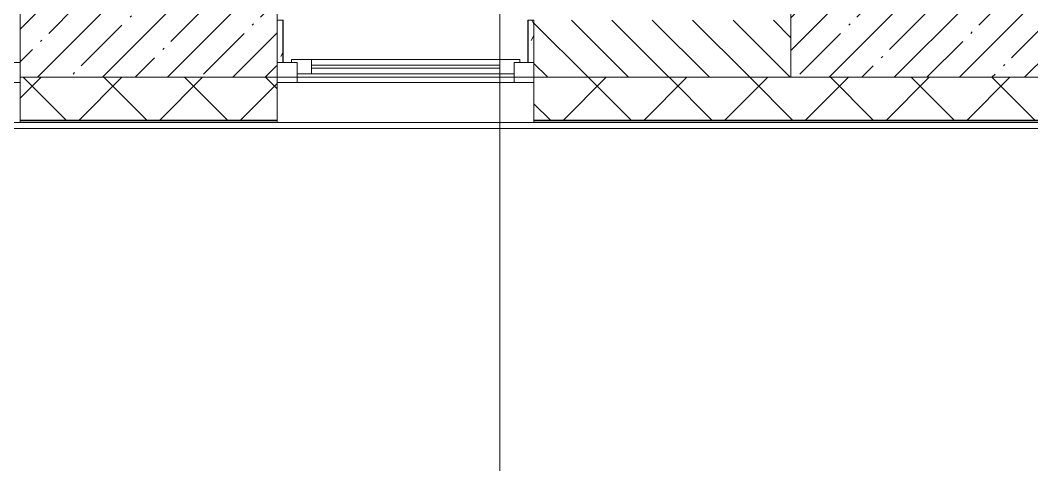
# Model space of a CAD drawing. Header units: millimetres. Extents: x -213911 to 415037, y -3642 to 107391.
# Drawn here: x 99095 to 102639, y 77728 to 79286 of the extents above; entities that cross this region are included whole.
import ezdxf

# ---------------------------------------------------------------- set-up
doc = ezdxf.new("R2010")
doc.units = ezdxf.units.MM
for name, color, linetype, lineweight in [('A-GLAZ', 7, 'Continuous', 9), ('A-GLAZ-1', 7, 'Continuous', 5), ('A-WALL', 7, 'Continuous', 5), ('I-WALL', 7, 'Continuous', 5), ('S-COLS', 7, 'Continuous', 9), ('S-COLS-1', 7, 'Continuous', 5), ('Оси', 7, 'Continuous', 9)]:
    doc.layers.add(name, color=color, linetype=linetype, lineweight=lineweight)
doc.layers.add('A-WALL-1', color=9, linetype='Continuous', lineweight=5, true_color=0x808080)
doc.layers.add('A-WALL-FNSH-1', color=9, linetype='Continuous', lineweight=5, true_color=0x808080)
pattern_1 = [(0, (0, 0), (243.84, 60.96), [20.117, -162.763, 20.117, -162.763, -975.36]), (0, (0, 0), (243.84, 60.96), [-365.76, 20.117, -345.643, 20.117, -162.763, -426.72]), (0, (0, 0), (243.84, 60.96), [-914.4, 20.117, -101.803, 20.117, -284.683]), (120, (91.44, 30.48), (-174.71291, 180.691634), [20.117, -162.763, 20.117, -162.763, -975.36]), (120, (91.44, 30.48), (-174.71291, 180.691634), [-365.76, 20.117, -345.643, 20.117, -162.763, -426.72]), (120, (91.44, 30.48), (-174.71291, 180.691634), [-914.4, 20.117, -101.803, 20.117, -284.683]), (240, (121.92, 152.4), (-69.12709, -241.651634), [20.117, -162.763, 20.117, -162.763, -975.36]), (240, (121.92, 152.4), (-69.12709, -241.651634), [-365.76, 20.117, -345.643, 20.117, -162.763, -426.72]), (240, (121.92, 152.4), (-69.12709, -241.651634), [-914.4, 20.117, -101.803, 20.117, -284.683])]

# ---------------------------------------------------------------- blocks, each defined once
blk = doc.blocks.new('120_Окно_СКБ_1Ст - 120_Окно_СКБ_1Ст 900х2500_h_ с форточкой-22876038-Объем проектирования 1 этажа')
at = {"layer": 'A-GLAZ'}
for p, q in [((-450, -127), (-450, -57)), ((-450, -57), (-380, -57)), ((-380, -57), (-380, -127)), ((380, -127), (380, -57)), ((380, -57), (450, -57)), ((450, -57), (450, -127)), ((380, -87), (-380, -87)), ((-380, -87), (-380, -127)), ((-330, -137), (-330, -87)), ((330, -137), (330, -87)), ((380, -127), (380, -87)), ((-380, -127), (-450, -127)), ((-380, -127), (-400, -127)), ((-400, -127), (-400, -137)), ((-400, -137), (400, -137)), ((400, -137), (-400, -137)), ((450, -127), (380, -127)), ((400, -127), (380, -127)), ((400, -137), (400, -127))]:
    blk.add_line(p, q, dxfattribs=at)
at = {"layer": 'A-GLAZ-1'}
for p, q in [((450, -57), (-450, -57)), ((-430, -127), (-400, -127)), ((-330, -107), (330, -107)), ((330, -117), (-330, -117)), ((400, -127), (430, -127))]:
    blk.add_line(p, q, dxfattribs=at)
blk = doc.blocks.new('BSC_Колонна _Прямоугольная - 250х900-23282983-Объем проектирования 1 этажа')
at = {"layer": 'S-COLS-1'}
h = blk.add_hatch(dxfattribs=at)
h.set_pattern_fill('FP_91', color=256, style=0, pattern_type=2)
h.set_pattern_definition([(45, (-99480, -25), (-114.04925, 114.04925), []), (45, (-99365.95, -25), (-114.04925, 114.04925), [201.613, -40.323, 6.706, -33.617])])
h.paths.add_polyline_path([(450, -125), (450, 125), (-450, 125), (-450, -125)])
for p, q in [((450, 125), (-450, 125)), ((-450, 125), (-450, -125)), ((450, -125), (450, 125)), ((-450, -125), (450, -125))]:
    blk.add_line(p, q, dxfattribs=at)
blk = doc.blocks.new('BSC_Колонна _Прямоугольная - 250х900-V84-Объем проектирования 1 этажа')
at = {"layer": 'S-COLS-1'}
h = blk.add_hatch(dxfattribs=at)
h.set_pattern_fill('FP_99', color=256, style=0, pattern_type=2)
h.set_pattern_definition([(45, (-102180, -25), (-114.04925, 114.04925), []), (45, (-102065.95, -25), (-114.04925, 114.04925), [201.613, -40.323, 6.706, -33.617])])
h.paths.add_polyline_path([(450, -125), (450, 125), (-450, 125), (-450, -125)])
for p, q in [((450, 125), (-450, 125)), ((-450, 125), (-450, -125)), ((450, -125), (450, 125)), ((-450, -125), (450, -125))]:
    blk.add_line(p, q, dxfattribs=at)
blk = doc.blocks.new('1floor')
at = {"layer": 'A-WALL'}
h = blk.add_hatch(dxfattribs=at)
h.set_pattern_fill('FP_2', color=256, style=0, pattern_type=2)
h.set_pattern_definition([(135, (0, 0), (-70.71068, -70.71068), [])])
h.paths.add_polyline_path([(110730, -100), (111630, -100), (111630, 100), (110730, 100), (110730, -55)])
h.paths.add_polyline_path([(119330, -100), (119330, 100), (118830, 100), (118830, -100)])
h.paths.add_polyline_path([(117030, -100), (117030, 100), (115980, 100), (115980, -100)])
h.paths.add_polyline_path([(113430, -100), (113680, -100), (113680, 100), (113430, 100), (113430, -7.3)])
h.paths.add_polyline_path([(91930, -100), (92730, -100), (92730, 100), (91930, 100), (91930, -68.4)])
h.paths.add_polyline_path([(94530, -100), (94780, -100), (94780, 100), (94530, 100), (94530, -7.3)])
h.paths.add_polyline_path([(97105, -100), (98105, -100), (98105, 100), (97105, 100), (97105, -7.3)])
h.paths.add_polyline_path([(123730, -100), (123730, 100), (123530, 100), (123530, -100)])
h.paths.add_polyline_path([(109655, -100), (109830, -100), (109830, 100), (109480, 100), (109480, -100), (109570, -100)])
h.paths.add_polyline_path([(121130, -100), (121230, -100), (121230, 100), (121130, 100), (121130, -11)])
h.paths.add_polyline_path([(100830, -100), (101730, -100), (101730, 100), (100830, 100), (100830, -7.3)])
h.paths.add_polyline_path([(102630, -100), (102880, -100), (102880, 100), (102630, 100), (102630, -7.3)])
h.paths.add_polyline_path([(105180, -100), (106230, -100), (106230, 100), (105180, 100), (105180, -27.9)])
h = blk.add_hatch(dxfattribs=at)
h.set_pattern_fill('FP_24', color=256, style=0, pattern_type=2)
h.set_pattern_definition([(45, (0, 0), (-141.42136, 141.42136), []), (135, (0, 0), (-141.42136, -141.42136), [])])
h.paths.add_polyline_path([(89210, -250), (91030, -250), (91030, -100), (89210, -100)])
h.paths.add_polyline_path([(123530, -250), (125080, -250), (125080, -100), (123530, -100), (123530, -118)])
h.paths.add_polyline_path([(121130, -250), (121230, -250), (121230, -100), (120230, -100), (120230, -250)])
h.paths.add_polyline_path([(115980, -250), (117030, -250), (117030, -100), (115980, -100)])
h.paths.add_polyline_path([(117930, -250), (119330, -250), (119330, -100), (117930, -100)])
h.paths.add_polyline_path([(113680, -250), (113680, -100), (112530, -100), (112530, -250), (113430, -250)])
h.paths.add_polyline_path([(109480, -250), (109830, -250), (109830, -100), (109480, -100)])
h.paths.add_polyline_path([(110730, -250), (111630, -250), (111630, -100), (110730, -100)])
h.paths.add_polyline_path([(107130, -250), (108030, -250), (108030, -100), (107130, -100)])
h.paths.add_polyline_path([(105180, -250), (106230, -250), (106230, -100), (105180, -100)])
h.paths.add_polyline_path([(100830, -250), (102880, -250), (102880, -100), (100830, -100), (100830, -210.6)])
h.paths.add_polyline_path([(99030, -250), (99930, -250), (99930, -100), (99030, -100), (99030, -193.2)])
h.paths.add_polyline_path([(97080, -250), (98130, -250), (98130, -100), (97080, -100), (97080, -174.4)])
h.paths.add_polyline_path([(94578.1, -250), (94780, -250), (94780, -100), (93630, -100), (93630, -250)])
h.paths.add_polyline_path([(92730, -250), (92730, -100), (91930, -100), (91930, -250), (92515, -250)])
at = {"layer": 'I-WALL'}
h = blk.add_hatch(dxfattribs=at)
h.set_pattern_fill('FP_191', color=256, style=0, pattern_type=2)
h.set_pattern_definition(pattern_1)
h.paths.add_polyline_path([(99950, -48), (99950, 100), (99930, 100), (99930, -48)])
h = blk.add_hatch(dxfattribs=at)
h.set_pattern_fill('FP_191', color=256, style=0, pattern_type=2)
h.set_pattern_definition(pattern_1)
h.paths.add_polyline_path([(100830, -48), (100830, 100), (100810, 100), (100810, -48)])
at = {"layer": 'A-WALL'}
for p, q in [((99930, -100), (101730, -100)), ((100830, -100), (101730, -100)), ((108030, -280), (89180, -280)), ((99030, -258), (98130, -258)), ((99030, -250), (99930, -250)), ((99030, -253), (99930, -253)), ((100830, -258), (99930, -258)), ((100830, -250), (102880, -250)), ((100830, -253), (102880, -253))]:
    blk.add_line(p, q, dxfattribs=at)
at = {"layer": 'A-WALL-1'}
for p, q in [((99950, 100), (99930, 100)), ((99950, -48), (99950, 100)), ((100810, 100), (100810, -48)), ((100830, 100), (100810, 100)), ((100830, 100), (100830, -250)), ((99930, -48), (99950, -48)), ((100810, -48), (100830, -48)), ((99030, -100), (99030, -250)), ((99930, -250), (99930, -100))]:
    blk.add_line(p, q, dxfattribs=at)
at = {"layer": 'A-WALL-FNSH-1'}
for p, q in [((99951, 100), (99950, 100)), ((99951, -48), (99951, 100)), ((100809, 100), (100809, -48)), ((100810, 100), (100809, 100)), ((99950, -48), (99951, -48)), ((100809, -48), (100810, -48)), ((99030, -250), (99030, -258)), ((99030, -258), (99930, -258)), ((99930, -258), (99930, -250)), ((100830, -250), (100830, -258)), ((100830, -258), (102880, -258))]:
    blk.add_line(p, q, dxfattribs=at)
at = {"layer": 'I-WALL'}
blk.add_line((100830, -100), (99930, -100), dxfattribs=at)
at = {"layer": 'Оси'}
blk.add_line((100710, -1906.3), (100710, 3093.7), dxfattribs=at)
at = {"layer": 'A-GLAZ', "color": 3, "rotation": 180}
for p in [(98580, -175), (100380, -175)]:
    blk.add_blockref('120_Окно_СКБ_1Ст - 120_Окно_СКБ_1Ст 900х2500_h_ с форточкой-22876038-Объем проектирования 1 этажа', p, dxfattribs=at)
at = {"layer": 'S-COLS'}
for name, p in [('BSC_Колонна _Прямоугольная - 250х900-23282983-Объем проектирования 1 этажа', (99480, 25)), ('BSC_Колонна _Прямоугольная - 250х900-V84-Объем проектирования 1 этажа', (102180, 25))]:
    blk.add_blockref(name, p, dxfattribs=at)

msp = doc.modelspace()

# ---------------------------------------------------------------- block references
msp.add_blockref('1floor', (64.7, 79186.1))

doc.saveas('drawing.dxf')
